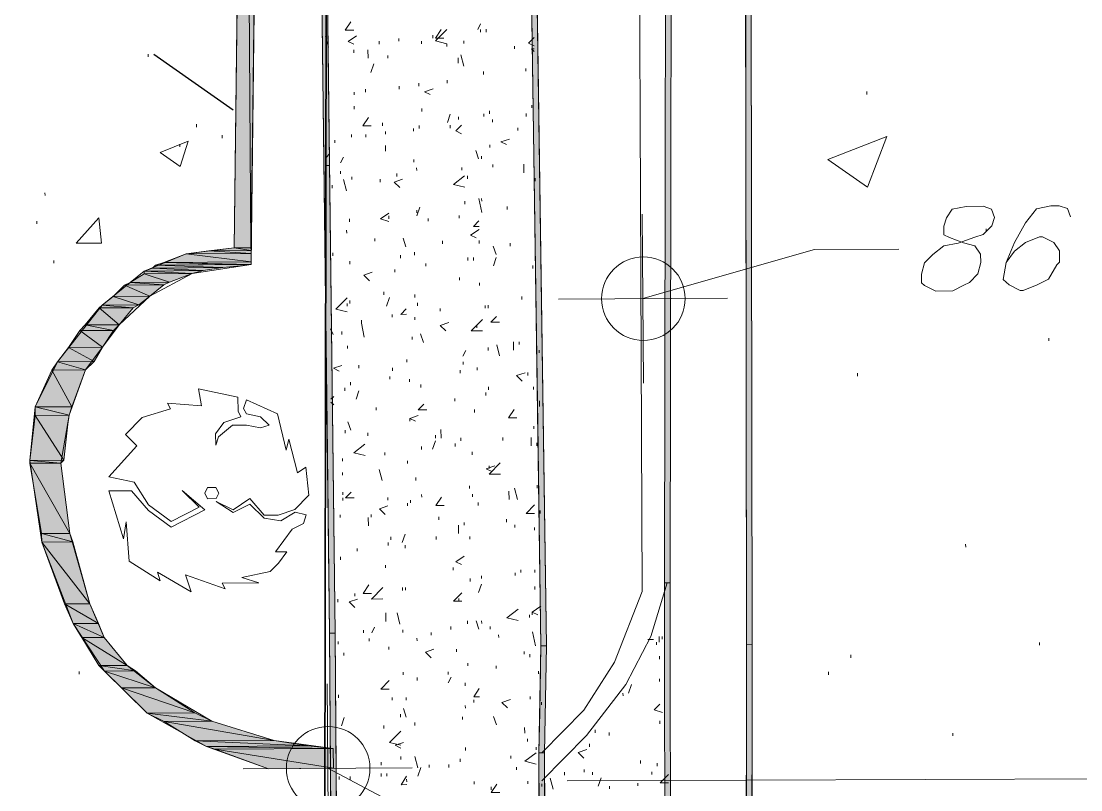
# Model space of a CAD drawing. Header units: inches. Extents: x -5728 to 15181, y 9834 to 15140.
# Drawn here: x 6576.4 to 6877.4, y 10676.4 to 10894.8 of the extents above; entities that cross this region are included whole.
import ezdxf

# ---------------------------------------------------------------- set-up
doc = ezdxf.new("R2010")
doc.units = ezdxf.units.IN
doc.header["$MEASUREMENT"] = 0
doc.linetypes.add('IMPORT-DASHEDX2 _4_', pattern=[0.1125, 0.075, -0.0375])
for name, color, linetype, lineweight in [('PDF_Geometry', 1, 'Continuous', 9), ('PDF_Solid Fills', 1, 'Continuous', 9), ('site plan converted for PDF_dwg', 1, 'Continuous', 9)]:
    doc.layers.add(name, color=color, linetype=linetype, lineweight=lineweight)

# ---------------------------------------------------------------- blocks, each defined once
blk = doc.blocks.new('site plan converted for PDF_dwg-1480341-SITE PLAN')
at = {"layer": 'PDF_Solid Fills', "lineweight": 15}
for points in [[(4499.32, 950.6), (4504.12, 950.6), (4504.12, 1201.8), (4499.93, 982.26)], [(4504.12, 950.6), (4504.12, 1201.8), (4508.92, 1201.8), (4504.72, 982.23)], [(4479.32, 946.6), (4504.12, 946.6), (4485.72, 949)], [(4485.72, 949), (4504.12, 949), (4492.12, 949.8)], [(4504.12, 946.6), (4485.72, 949), (4504.12, 949)], [(4492.12, 949.8), (4504.12, 949.8), (4499.32, 950.6)], [(4504.12, 949), (4492.12, 949.8), (4504.12, 949.8)], [(4504.12, 949.8), (4499.32, 950.6), (4504.12, 950.6)], [(4473.72, 944.2), (4490.52, 944.2), (4476.12, 945)], [(4476.12, 945), (4496.12, 945), (4476.92, 945.8)], [(4490.52, 944.2), (4476.12, 945), (4496.12, 945)], [(4476.92, 945.8), (4501.08, 945.9), (4479.32, 946.6)], [(4496.12, 945), (4476.92, 945.8), (4504.12, 945.8), (4501.07, 945.49)], [(4504.12, 945.8), (4479.32, 946.6), (4504.12, 946.6)], [(4469.72, 941), (4480.92, 941), (4473.72, 943.4)], [(4473.72, 943.4), (4487.32, 943.4), (4473.72, 944.2)], [(4487.32, 943.4), (4473.72, 944.2), (4490.52, 944.2)], [(4480.92, 941), (4473.72, 943.4), (4487.32, 943.4)], [(4464.92, 937), (4475.32, 937), (4468.12, 940.2)], [(4468.12, 940.2), (4479.32, 940.2), (4469.72, 941)], [(4475.32, 937), (4468.12, 940.2), (4479.32, 940.2)], [(4479.32, 940.2), (4469.72, 941), (4480.92, 941)], [(4461.72, 934.6), (4472.12, 934.6), (4464.92, 937)], [(4472.12, 934.6), (4464.92, 937), (4475.32, 937)], [(4456.92, 929), (4466.52, 929), (4460.92, 933.8)], [(4460.92, 933.8), (4470.52, 933.8), (4461.72, 934.6)], [(4466.52, 929), (4460.92, 933.8), (4470.52, 933.8)], [(4470.52, 933.8), (4461.72, 934.6), (4472.12, 934.6)], [(4452.12, 922.6), (4461.72, 922.6), (4455.32, 927.4)], [(4455.32, 927.4), (4464.92, 927.4), (4456.92, 929)], [(4461.72, 922.6), (4455.32, 927.4), (4464.92, 927.4)], [(4464.92, 927.4), (4456.92, 929), (4466.52, 929)], [(4448.92, 918.6), (4459.32, 918.6), (4452.12, 922.6)], [(4459.32, 918.6), (4452.12, 922.6), (4461.72, 922.6)], [(4447.32, 916.2), (4456.92, 916.2), (4448.92, 918.6)], [(4456.92, 916.2), (4448.92, 918.6), (4459.32, 918.6)], [(4442.52, 905.8), (4452.92, 905.8), (4447.32, 916.2)], [(4452.92, 905.8), (4447.32, 916.2), (4456.92, 916.2)], [(4440.92, 890.6), (4450.52, 890.6), (4442.52, 903.4), (4442.2, 900.86)], [(4442.52, 903.4), (4452.12, 903.4), (4442.52, 905.8)], [(4452.12, 903.4), (4442.52, 905.8), (4452.92, 905.8)], [(4450.52, 890.6), (4442.52, 903.4), (4452.12, 903.4), (4451.8, 900.8)], [(4440.92, 889.8), (4449.72, 889.8), (4440.92, 890.6)], [(4449.72, 889.8), (4440.92, 890.6), (4450.52, 890.6)], [(4444.12, 869.8), (4452.12, 869.8), (4440.92, 889.8)], [(4452.12, 869.8), (4440.92, 889.8), (4449.72, 889.8)], [(4444.12, 867.4), (4452.92, 867.4), (4444.12, 869.8)], [(4452.92, 867.4), (4444.12, 869.8), (4452.12, 869.8)], [(4450.52, 849.8), (4457.72, 849.8), (4444.12, 867.4)], [(4457.72, 849.8), (4444.12, 867.4), (4452.92, 867.4), (4455.09, 859.44)], [(4452.92, 844.2), (4460.12, 844.2), (4450.52, 849.8)], [(4460.12, 844.2), (4450.52, 849.8), (4457.72, 849.8)], [(4455.32, 840.2), (4461.72, 840.2), (4452.92, 844.2), (4454.97, 840.79)], [(4461.72, 840.2), (4452.92, 844.2), (4460.12, 844.2)], [(4460.12, 832.2), (4468.12, 832.2), (4455.32, 840.2)], [(4468.12, 832.2), (4455.32, 840.2), (4461.72, 840.2)], [(4461.72, 830.6), (4470.52, 830.6), (4460.12, 832.2)], [(4470.52, 830.6), (4460.12, 832.2), (4468.12, 832.2)], [(4466.52, 825.8), (4476.12, 825.8), (4461.72, 830.6)], [(4476.12, 825.8), (4461.72, 830.6), (4470.52, 830.6)], [(4473.72, 818.6), (4487.32, 818.6), (4466.52, 825.8), (4473.45, 818.87)], [(4487.32, 818.6), (4466.52, 825.8), (4476.12, 825.8), (4487.04, 818.78)], [(4478.52, 816.2), (4492.12, 816.2), (4473.72, 818.6)], [(4492.12, 816.2), (4473.72, 818.6), (4487.32, 818.6)], [(4487.32, 810.6), (4509.72, 810.6), (4478.52, 816.2)], [(4509.72, 810.6), (4478.52, 816.2), (4492.12, 816.2)], [(4490.52, 809), (4519.32, 809), (4487.32, 810.6)], [(4519.32, 809), (4487.32, 810.6), (4509.72, 810.6)], [(4492.92, 808.2), (4526.52, 808.2), (4490.52, 809)], [(4526.52, 808.2), (4490.52, 809), (4519.32, 809)], [(4508.12, 802.6), (4526.52, 802.6), (4492.92, 808.2)], [(4526.52, 802.6), (4492.92, 808.2), (4526.52, 808.2)]]:
    blk.add_hatch(color=155, dxfattribs=at).paths.add_polyline_path(points, flags=0)
at = {"layer": 'PDF_Solid Fills'}
for points in [[(4525.72, 841), (4527.32, 841), (4525.72, 1141), (4524.12, 1141), (4525.4, 900.31)], [(4585.72, 837), (4587.32, 837), (4584.92, 1141.8), (4583.32, 1141.8), (4585.22, 899.91)], [(4644.12, 837), (4645.72, 837), (4647.32, 1143.4), (4645.72, 1143.4), (4644.87, 981.29)], [(4525.72, 539.4), (4527.32, 539.4), (4527.32, 841), (4525.72, 841), (4525.72, 573.18)], [(4584.92, 806.6), (4586.52, 806.6), (4587.32, 837), (4585.72, 837), (4585.22, 818.12)], [(4641.72, 540.2), (4643.32, 540.2), (4645.72, 837), (4644.12, 837), (4642.64, 654.18)], [(4584.12, 607.4), (4585.72, 607.4), (4586.52, 806.6), (4584.92, 806.6), (4584.31, 654.57)]]:
    blk.add_hatch(color=147, dxfattribs=at).paths.add_polyline_path(points, flags=0)
at = {"layer": 'PDF_Solid Fills', "linetype": 'IMPORT-DASHEDX2 _4_'}
for points in [[(4620.92, 854.6), (4622.52, 854.6), (4624.92, 1141.8), (4623.32, 1141.8), (4620.92, 854.61)], [(4620.95, 572.48), (4622.49, 848.83), (4620.86, 843.78), (4619.38, 577.06)]]:
    blk.add_hatch(color=147, dxfattribs=at).paths.add_polyline_path(points, flags=0)
h = blk.add_hatch(color=147, dxfattribs=at)
h.paths.add_polyline_path([(4619.32, 566.6), (4620.92, 566.6), (4620.95, 572.48), (4619.38, 577.06), (4619.32, 567.12)], flags=0)
h.paths.add_polyline_path([(4620.86, 843.78), (4622.49, 848.83), (4622.52, 854.6), (4620.92, 854.6), (4620.91, 853.25)], flags=0)
at = {"layer": 'PDF_Geometry', "color": 155, "lineweight": 15}
for p, q in [((4568.92, 1012.2), (4569.72, 1013.8)), ((4569.72, 1012.2), (4569.72, 1011.4)), ((4571.32, 1012.2), (4571.32, 1011.4)), ((4526.52, 1007.4), (4525.72, 1010.6)), ((4540.92, 1009), (4540.92, 1008.2)), ((4546.52, 1009.8), (4546.52, 1009)), ((4552.92, 1009), (4552.92, 1008.2)), ((4556.12, 1010.6), (4556.12, 1009.8)), ((4564.92, 1009), (4564.92, 1008.2)), ((4475.32, 1005.8), (4475.32, 1005)), ((4533.72, 1006.6), (4533.72, 1005.8)), ((4537.72, 1004.2), (4537.72, 1006.6)), ((4579.32, 1007.4), (4579.32, 1006.6)), ((4538.52, 1000.2), (4539.32, 1002.6)), ((4543.32, 1005), (4543.32, 1004.2)), ((4563.32, 1002.6), (4563.32, 1004.2)), ((4564.92, 1001.8), (4564.12, 1005)), ((4570.52, 1000.2), (4570.52, 999.4)), ((4582.52, 1001), (4582.52, 1000.2)), ((4546.52, 996.2), (4546.52, 995.4)), ((4552.12, 997), (4552.12, 996.2)), ((4560.12, 997.8), (4560.12, 997)), ((4533.72, 994.6), (4533.72, 993.8)), ((4536.92, 995.4), (4536.92, 994.6)), ((4679.32, 993.8), (4679.32, 993)), ((4533.72, 990.6), (4533.72, 989.8)), ((4584.12, 990.6), (4584.12, 989.8)), ((4552.92, 989.8), (4552.92, 989)), ((4560.12, 985.8), (4560.92, 988.2)), ((4563.32, 987.4), (4563.32, 986.6)), ((4570.52, 988.2), (4570.52, 987.4)), ((4572.12, 989), (4572.12, 988.2)), ((4582.52, 988.2), (4582.52, 987.4)), ((4488.92, 985.8), (4488.92, 985)), ((4525.72, 984.2), (4525.72, 983.4)), ((4541.72, 985.8), (4541.72, 985)), ((4550.52, 984.2), (4550.52, 983.4)), ((4552.12, 985), (4552.12, 984.2)), ((4560.92, 985), (4560.92, 984.2)), ((4572.92, 986.6), (4572.92, 985.8)), ((4580.12, 984.2), (4580.12, 983.4)), ((4496.12, 982.6), (4496.12, 981.8)), ((4532.92, 982.6), (4532.92, 981.8)), ((4536.92, 982.6), (4536.92, 981.8)), ((4542.52, 983.4), (4542.52, 982.6)), ((4484.12, 980.2), (4484.12, 979.4)), ((4528.12, 981), (4528.12, 980.2)), ((4542.52, 977.8), (4542.52, 979.4)), ((4572.12, 979.4), (4572.12, 978.6)), ((4525.72, 976.2), (4526.52, 977)), ((4529.72, 974.6), (4530.52, 976.2)), ((4550.52, 975.4), (4550.52, 974.6)), ((4568.92, 975.4), (4568.12, 977.8)), ((4569.72, 976.2), (4569.72, 975.4)), ((4525.72, 973.8), (4526.52, 973.8)), ((4526.52, 972.2), (4526.52, 971.4)), ((4529.72, 972.2), (4529.72, 971.4)), ((4551.32, 973), (4551.32, 972.2)), ((4564.12, 973), (4564.12, 972.2)), ((4572.92, 973.8), (4572.92, 973)), ((4581.72, 971.4), (4581.72, 973.8)), ((4531.32, 966.6), (4530.52, 969.8)), ((4532.92, 970.6), (4532.92, 969.8)), ((4540.92, 969.8), (4540.92, 969)), ((4545.72, 971.4), (4545.72, 970.6)), ((4565.72, 970.6), (4565.72, 969.8)), ((4584.92, 969.8), (4584.92, 969)), ((4445.72, 966.6), (4445.72, 965.8)), ((4527.32, 968.2), (4527.32, 967.4)), ((4564.92, 963.4), (4564.92, 962.6)), ((4569.72, 960.2), (4568.92, 964.2)), ((4569.72, 964.2), (4569.72, 963.4)), ((4551.32, 959.4), (4552.12, 961.8)), ((4551.32, 961), (4551.32, 960.2)), ((4576.92, 961.8), (4576.92, 961)), ((4443.32, 958.6), (4443.32, 957.8)), ((4532.12, 958.6), (4532.12, 957.8)), ((4543.32, 959.4), (4543.32, 958.6)), ((4554.52, 958.6), (4554.52, 957.8)), ((4563.32, 959.4), (4563.32, 958.6)), ((4615.32, 911.4), (4615.32, 959.4)), ((4531.32, 955.4), (4531.32, 954.6)), ((4712.92, 954.6), (4712.92, 953.8)), ((4539.32, 953), (4539.32, 952.2)), ((4548.12, 950.6), (4547.32, 953)), ((4558.52, 952.2), (4558.52, 951.4)), ((4568.92, 952.2), (4568.92, 951.4)), ((4577.72, 951.4), (4577.72, 950.6)), ((4527.32, 949), (4527.32, 948.2)), ((4546.52, 948.2), (4546.52, 947.4)), ((4550.52, 949), (4550.52, 948.2)), ((4573.72, 948.2), (4572.92, 950.6)), ((4448.12, 947.4), (4448.12, 946.6)), ((4532.12, 946.6), (4532.12, 945.8)), ((4553.72, 945.8), (4553.72, 945)), ((4565.72, 947.4), (4565.72, 946.6)), ((4567.32, 947.4), (4567.32, 946.6)), ((4572.92, 945), (4573.72, 947.4)), ((4584.12, 945), (4584.12, 944.2)), ((4584.92, 946.6), (4584.92, 945.8)), ((4544.92, 944.2), (4544.92, 943.4)), ((4563.32, 941.8), (4563.32, 941)), ((4568.92, 940.2), (4568.92, 939.4)), ((4541.72, 937.8), (4541.72, 937)), ((4542.52, 933.8), (4543.32, 936.2)), ((4550.52, 937), (4550.52, 936.2)), ((4580.92, 936.2), (4580.92, 935.4)), ((4531.32, 934.6), (4531.32, 933.8)), ((4532.12, 935.4), (4532.12, 934.6)), ((4551.32, 934.6), (4551.32, 933.8)), ((4557.72, 933), (4557.72, 932.2)), ((4570.52, 933.8), (4570.52, 933)), ((4571.32, 933.8), (4571.32, 933)), ((4591.32, 935.4), (4639.32, 935.4)), ((4544.12, 931.4), (4544.12, 930.6)), ((4550.52, 930.6), (4550.52, 929.8)), ((4527.32, 925.8), (4526.52, 927.4)), ((4568.12, 928.2), (4568.12, 927.4)), ((4529.72, 926.6), (4529.72, 925.8)), ((4549.72, 925), (4549.72, 924.2)), ((4552.92, 923.4), (4552.12, 925.8)), ((4531.32, 922.6), (4531.32, 921.8)), ((4564.12, 919.4), (4564.92, 921)), ((4571.32, 921.8), (4571.32, 921)), ((4574.52, 919.4), (4573.72, 922.6)), ((4578.52, 921), (4578.52, 923.4)), ((4580.12, 923.4), (4580.12, 922.6)), ((4585.72, 921), (4585.72, 920.2)), ((4730.52, 923.4), (4730.52, 922.6)), ((4548.12, 918.6), (4548.12, 917.8)), ((4534.52, 917), (4534.52, 916.2)), ((4544.12, 916.2), (4544.12, 915.4)), ((4563.32, 915.4), (4563.32, 914.6)), ((4564.12, 917.8), (4564.12, 917)), ((4568.12, 916.2), (4568.12, 915.4)), ((4532.12, 912.2), (4532.12, 911.4)), ((4543.32, 913.8), (4543.32, 913)), ((4548.92, 913), (4548.92, 912.2)), ((4582.52, 914.6), (4582.52, 913.8)), ((4676.12, 913.8), (4676.12, 913)), ((4530.52, 910.6), (4530.52, 909.8)), ((4533.72, 907.4), (4534.52, 909.8)), ((4552.12, 911.4), (4552.12, 910.6)), ((4570.52, 909), (4570.52, 908.2)), ((4571.32, 910.6), (4571.32, 909.8)), ((4584.12, 910.6), (4584.12, 909.8)), ((4526.52, 907.4), (4527.32, 908.2)), ((4526.52, 906.6), (4527.32, 905.8)), ((4561.72, 907.4), (4561.72, 906.6)), ((4539.32, 905), (4539.32, 904.2)), ((4567.32, 904.2), (4567.32, 903.4)), ((4532.12, 898.6), (4531.32, 901)), ((4548.92, 901.8), (4548.92, 901)), ((4530.52, 898.6), (4530.52, 897.8)), ((4536.92, 897.8), (4536.92, 897)), ((4556.12, 897), (4556.12, 896.2)), ((4557.72, 896.2), (4557.72, 898.6)), ((4584.12, 899.4), (4584.12, 898.6)), ((4552.12, 893.8), (4552.12, 893)), ((4555.32, 893), (4556.12, 895.4)), ((4561.72, 894.6), (4561.72, 893.8)), ((4563.32, 896.2), (4563.32, 895.4)), ((4583.32, 893.8), (4583.32, 896.2)), ((4584.92, 894.6), (4584.92, 893.8)), ((4541.72, 892.2), (4541.72, 891.4)), ((4566.52, 892.2), (4566.52, 891.4)), ((4529.72, 890.6), (4529.72, 889.8)), ((4548.12, 889.8), (4548.12, 889)), ((4571.32, 888.2), (4571.32, 887.4)), ((4529.72, 886.6), (4529.72, 885.8)), ((4540.92, 884.2), (4540.12, 887.4)), ((4550.52, 885), (4550.52, 884.2)), ((4565.72, 882.6), (4565.72, 881.8)), ((4579.32, 878.6), (4578.52, 881.8)), ((4584.92, 882.6), (4584.92, 881.8)), ((4529.72, 881), (4529.72, 880.2)), ((4529.72, 879.4), (4529.72, 878.6)), ((4542.52, 879.4), (4542.52, 878.6)), ((4552.12, 880.2), (4552.12, 879.4)), ((4566.52, 880.2), (4566.52, 879.4)), ((4576.92, 878.6), (4576.92, 881)), ((4548.12, 877.8), (4548.12, 877)), ((4548.92, 878.6), (4548.92, 877.8)), ((4568.12, 877.8), (4568.12, 877)), ((4528.92, 874.6), (4528.92, 873.8)), ((4536.92, 871.4), (4536.92, 873.8)), ((4537.72, 874.6), (4537.72, 873.8)), ((4556.92, 873.8), (4556.92, 873)), ((4576.12, 873), (4576.12, 872.2)), ((4585.72, 875.4), (4585.72, 874.6)), ((4562.52, 869), (4562.52, 871.4)), ((4564.12, 872.2), (4564.12, 871.4)), ((4578.52, 871.4), (4578.52, 870.6)), ((4584.12, 870.6), (4584.12, 869.8)), ((4543.32, 868.2), (4543.32, 867.4)), ((4546.52, 866.6), (4547.32, 869)), ((4556.12, 868.2), (4556.12, 867.4)), ((4565.72, 868.2), (4565.72, 867.4)), ((4533.72, 865), (4533.72, 864.2)), ((4542.52, 866.6), (4542.52, 865.8)), ((4547.32, 865.8), (4547.32, 865)), ((4706.52, 865), (4706.52, 864.2)), ((4528.92, 862.6), (4528.92, 861.8)), ((4541.72, 860.2), (4541.72, 859.4)), ((4560.92, 859.4), (4560.92, 858.6)), ((4578.52, 857.8), (4578.52, 857)), ((4580.12, 858.6), (4580.12, 857.8)), ((4584.12, 858.6), (4584.12, 857.8)), ((4565.72, 856.2), (4565.72, 855.4)), ((4568.92, 857), (4568.92, 856.2)), ((4532.92, 852.2), (4532.92, 851.4)), ((4546.52, 853.8), (4546.52, 853)), ((4547.32, 853.8), (4547.32, 853)), ((4568.12, 852.2), (4568.92, 854.6)), ((4584.12, 853.8), (4584.12, 853)), ((4528.12, 850.6), (4528.12, 849.8)), ((4562.52, 850.6), (4562.52, 849.8)), ((4545.72, 843.4), (4544.92, 846.6)), ((4582.52, 845.8), (4582.52, 845)), ((4583.32, 846.6), (4583.32, 845.8)), ((4564.92, 844.2), (4564.92, 843.4)), ((4568.12, 841.8), (4567.32, 844.2)), ((4568.92, 844.2), (4568.92, 843.4)), ((4535.32, 841.8), (4535.32, 841)), ((4537.72, 841), (4538.52, 842.6)), ((4546.52, 841.8), (4546.52, 841)), ((4554.52, 841), (4554.52, 840.2)), ((4560.12, 842.6), (4560.12, 841.8)), ((4571.32, 842.6), (4571.32, 841.8)), ((4573.72, 840.2), (4573.72, 839.4)), ((4584.12, 837), (4583.32, 841)), ((4528.12, 838.6), (4528.12, 837.8)), ((4536.92, 839.4), (4536.92, 838.6)), ((4542.52, 837), (4542.52, 836.2)), ((4550.52, 839.4), (4550.52, 838.6)), ((4616.12, 838.6), (4617.72, 838.6)), ((4618.52, 837.8), (4618.52, 837)), ((4619.32, 837.8), (4619.32, 839.4)), ((4620.12, 839.4), (4620.12, 838.6)), ((4727.32, 837), (4727.32, 836.2)), ((4529.72, 835.4), (4529.72, 834.6)), ((4561.72, 836.2), (4561.72, 835.4)), ((4580.92, 835.4), (4580.92, 834.6)), ((4582.52, 834.6), (4582.52, 833.8)), ((4619.32, 833.8), (4619.32, 833)), ((4673.72, 833.8), (4673.72, 833)), ((4454.52, 830.6), (4454.52, 829.8)), ((4564.92, 832.2), (4564.92, 831.4)), ((4572.92, 831.4), (4572.92, 830.6)), ((4546.52, 829.8), (4546.52, 829)), ((4550.52, 828.2), (4550.52, 827.4)), ((4559.32, 829.8), (4559.32, 829)), ((4559.32, 826.6), (4560.12, 828.2)), ((4584.92, 829.8), (4584.92, 829)), ((4667.32, 829), (4667.32, 828.2)), ((4524.92, 778.6), (4524.92, 826.6)), ((4564.12, 826.6), (4564.12, 825.8)), ((4610.52, 823.4), (4611.32, 825.8)), ((4619.32, 827.4), (4619.32, 826.6)), ((4528.12, 823.4), (4528.12, 822.6)), ((4543.32, 822.6), (4543.32, 821.8)), ((4547.32, 822.6), (4547.32, 821.8)), ((4566.52, 821.8), (4566.52, 821)), ((4582.52, 822.6), (4582.52, 821.8)), ((4608.92, 823.4), (4608.92, 822.6)), ((4547.32, 817), (4546.52, 819.4)), ((4564.12, 820.2), (4564.12, 819.4)), ((4585.72, 821), (4585.72, 820.2)), ((4528.92, 814.6), (4529.72, 817)), ((4545.72, 817.8), (4545.72, 817)), ((4563.32, 817), (4563.32, 816.2)), ((4572.92, 814.6), (4572.12, 817)), ((4527.32, 814.6), (4527.32, 813.8)), ((4540.92, 814.6), (4540.92, 813.8)), ((4549.72, 815.4), (4549.72, 814.6)), ((4580.92, 812.2), (4580.92, 813.8)), ((4600.92, 813), (4600.92, 812.2)), ((4619.32, 815.4), (4619.32, 814.6)), ((4581.72, 810.6), (4581.72, 809.8)), ((4604.92, 812.2), (4604.92, 811.4)), ((4702.52, 811.4), (4702.52, 810.6)), ((4564.12, 808.2), (4564.12, 807.4)), ((4584.12, 808.2), (4584.12, 807.4)), ((4599.32, 809), (4599.32, 808.2)), ((4540.12, 804.2), (4540.12, 803.4)), ((4545.72, 805.8), (4545.72, 805)), ((4550.52, 802.6), (4549.72, 805.8)), ((4562.52, 805), (4562.52, 804.2)), ((4576.92, 805.8), (4576.92, 805)), ((4613.72, 804.2), (4613.72, 803.4)), ((4500.92, 802.6), (4548.92, 802.6)), ((4540.12, 801), (4540.12, 800.2)), ((4541.72, 801), (4541.72, 800.2)), ((4550.52, 800.2), (4551.32, 802.6)), ((4553.72, 803.4), (4553.72, 802.6)), ((4559.32, 803.4), (4559.32, 802.6)), ((4578.52, 802.6), (4578.52, 801.8)), ((4592.12, 801), (4592.12, 800.2)), ((4597.72, 801.8), (4597.72, 801)), ((4600.12, 801), (4600.12, 800.2)), ((4616.92, 801), (4616.92, 800.2)), ((4618.52, 803.4), (4618.52, 802.6)), ((4528.12, 800.2), (4528.12, 799.4)), ((4531.32, 800.2), (4531.32, 799.4)), ((4547.32, 799.4), (4547.32, 798.6)), ((4566.52, 798.6), (4566.52, 797.8)), ((4581.72, 798.6), (4581.72, 797.8)), ((4585.72, 797.8), (4585.72, 797)), ((4588.92, 796.2), (4588.12, 799.4)), ((4592.92, 798.6), (4828.92, 797.8)), ((4601.72, 797), (4602.52, 799.4)), ((4612.92, 797.8), (4612.92, 797)), ((4571.32, 797), (4571.32, 796.2)), ((4604.92, 797), (4604.92, 796.2))]:
    blk.add_line(p, q, dxfattribs=at)
at = {"layer": 'PDF_Geometry', "color": 165, "lineweight": 25}
blk.add_line((4476.92, 1005.8), (4499.32, 989.8), dxfattribs=at)
at = {"layer": 'PDF_Geometry', "color": 157, "lineweight": 35, "flags": 128}
blk.add_lwpolyline([(1834.52, 362.6), (4520.12, 325), (4553.72, 4365.8), (4155.32, 4561), (679.32, 1833.8)], close=True, dxfattribs=at)
at = {"layer": 'PDF_Geometry', "color": 155, "lineweight": 15, "flags": 128}
for points in [[(4585.72, 806.6), (4597.72, 818.6), (4606.52, 832.2), (4614.52, 852.2), (4615.32, 1143.4), (4619.32, 1439.4), (4623.32, 1734.6), (4624.12, 2041), (4624.92, 2084.2), (4624.12, 2094.6), (4620.92, 2105), (4616.12, 2113.8), (4608.92, 2121.8), (4600.92, 2128.2), (4591.32, 2133)], [(4508.92, 1201.8), (4504.12, 945.8), (4487.32, 943.4), (4475.32, 937), (4466.52, 929), (4456.92, 916.2), (4452.12, 903.4), (4449.72, 889.8), (4452.12, 869.8), (4457.72, 849.8), (4461.72, 840.2), (4468.12, 832.2), (4476.12, 825.8), (4492.12, 816.2), (4509.72, 810.6), (4526.52, 808.2), (4526.52, 802.6), (4508.12, 802.6), (4490.52, 809), (4473.72, 818.6), (4461.72, 830.6), (4452.92, 844.2), (4444.12, 867.4), (4440.92, 890.6), (4442.52, 905.8), (4448.92, 918.6), (4461.72, 934.6), (4473.72, 944.2), (4485.72, 949), (4499.32, 950.6), (4504.12, 1203.4)], [(4533.72, 1012.2), (4531.32, 1012.2), (4532.92, 1014.6)], [(4559.32, 1009.8), (4556.92, 1009.8), (4558.52, 1012.2)], [(4560.12, 1007.4), (4560.12, 1008.2), (4556.92, 1009), (4560.12, 1012.2)], [(4533.72, 1008.2), (4532.12, 1009), (4534.52, 1010.6)], [(4584.92, 1007.4), (4583.32, 1008.2), (4584.92, 1009.8)], [(4584.92, 1005.8), (4584.12, 1006.6), (4584.92, 1006.6)], [(4555.32, 993.8), (4553.72, 994.6), (4556.12, 995.4)], [(4538.52, 985), (4536.12, 985), (4537.72, 987.4)], [(4564.12, 982.6), (4562.52, 983.4), (4564.12, 985)], [(4576.92, 979.4), (4575.32, 980.2), (4577.72, 981)], [(4546.52, 967.4), (4544.92, 969), (4547.32, 969.8)], [(4564.92, 967.4), (4561.72, 968.2), (4564.92, 970.6)], [(4543.32, 957.8), (4540.92, 958.6), (4543.32, 960.2)], [(4736.92, 957.8), (4736.12, 960.2), (4733.72, 961), (4731.32, 961), (4727.32, 960.2), (4724.12, 956.2), (4720.92, 950.6), (4718.52, 945), (4717.72, 940.2), (4719.32, 938.6), (4722.52, 937), (4723.32, 937), (4727.32, 938.6), (4730.52, 940.2), (4732.92, 944.2), (4733.72, 945), (4733.72, 948.2), (4732.12, 950.6), (4728.92, 952.2), (4728.12, 952.2), (4724.12, 950.6), (4720.92, 948.2), (4718.52, 945)], [(4568.92, 956.2), (4567.32, 956.2), (4568.92, 957.8)], [(4568.12, 953), (4566.52, 953.8), (4568.92, 955.4)], [(4615.32, 935.4), (4664.12, 949), (4688.12, 949)], [(4537.72, 941), (4536.12, 942.6), (4538.52, 943.4)], [(4531.32, 932.2), (4528.12, 933), (4531.32, 936.2)], [(4548.12, 931.4), (4546.52, 931.4), (4548.12, 933)], [(4574.52, 929), (4572.12, 929), (4573.72, 930.6)], [(4536.12, 925), (4535.32, 929), (4535.32, 929.8)], [(4559.32, 926.6), (4557.72, 928.2), (4560.12, 929)], [(4569.72, 926.6), (4566.52, 926.6), (4569.72, 929.8)], [(4528.92, 915.4), (4527.32, 916.2), (4529.72, 917)], [(4580.92, 912.2), (4579.32, 913.8), (4581.72, 914.6)], [(4585.72, 905), (4585.72, 905.8), (4585.72, 906.6)], [(4553.72, 904.2), (4551.32, 904.2), (4552.92, 905.8)], [(4579.32, 901.8), (4576.92, 901.8), (4578.52, 904.2)], [(4550.52, 901), (4548.92, 901.8), (4551.32, 902.6)], [(4536.12, 891.4), (4532.92, 892.2), (4536.12, 894.6)], [(4572.12, 886.6), (4570.52, 887.4), (4572.92, 888.2)], [(4574.52, 885.8), (4571.32, 885.8), (4574.52, 889)], [(4532.92, 879.4), (4530.52, 879.4), (4532.12, 881)], [(4558.52, 877), (4556.12, 877), (4557.72, 879.4)], [(4541.72, 874.6), (4540.12, 876.2), (4542.52, 877)], [(4584.12, 874.6), (4581.72, 874.6), (4584.12, 877)], [(4563.32, 860.2), (4561.72, 861), (4564.12, 862.6)], [(4537.72, 852.2), (4535.32, 852.2), (4536.92, 854.6)], [(4540.92, 850.6), (4537.72, 850.6), (4540.92, 853.8)], [(4563.32, 849.8), (4560.92, 849.8), (4563.32, 852.2)], [(4585.72, 798.6), (4598.52, 811.4), (4609.72, 825.8), (4616.92, 839.4), (4621.72, 854.6)], [(4532.92, 848.2), (4531.32, 849.8), (4533.72, 850.6)], [(4541.72, 844.2), (4541.72, 846.6), (4541.72, 845.8)], [(4579.32, 844.2), (4576.12, 845), (4579.32, 847.4)], [(4584.92, 845.8), (4583.32, 846.6), (4585.72, 848.2)], [(4554.52, 833.8), (4552.92, 835.4), (4555.32, 836.2)], [(4527.32, 826.6), (4527.32, 825.8), (4527.32, 825)], [(4542.52, 825), (4540.12, 825), (4542.52, 827.4)], [(4568.12, 822.6), (4566.52, 822.6), (4568.12, 825)], [(4576.12, 819.4), (4574.52, 821), (4576.92, 821.8)], [(4620.12, 817.8), (4617.72, 818.6), (4619.32, 820.2)], [(4545.72, 809), (4542.52, 809.8), (4545.72, 813)], [(4545.72, 808.2), (4544.12, 809), (4546.52, 809.8)], [(4584.12, 803.4), (4580.92, 804.2), (4584.12, 806.6)], [(4597.72, 805), (4596.12, 806.6), (4598.52, 807.4)], [(4524.92, 802.6), (4627.32, 747.4), (4651.32, 747.4)], [(4547.32, 797.8), (4545.72, 797.8), (4547.32, 800.2)], [(4573.72, 795.4), (4571.32, 795.4), (4572.92, 797.8)], [(4621.72, 797.8), (4619.32, 797.8), (4621.72, 800.2)]]:
    blk.add_lwpolyline(points, dxfattribs=at)
at = {"layer": 'PDF_Geometry', "color": 147, "flags": 128}
for points in [[(4525.72, 841), (4527.32, 841), (4525.72, 1141), (4524.12, 1141)], [(4585.72, 837), (4587.32, 837), (4584.92, 1141.8), (4583.32, 1141.8)], [(4621.72, 854.6), (4622.52, 854.6), (4624.92, 1141.8), (4623.32, 1141.8), (4620.92, 854.6)], [(4644.12, 837), (4645.72, 837), (4647.32, 1143.4), (4645.72, 1143.4)], [(4620.12, 566.6), (4620.92, 566.6), (4622.52, 854.6), (4620.92, 854.6), (4619.32, 566.6)], [(4525.72, 539.4), (4527.32, 539.4), (4527.32, 841), (4525.72, 841)], [(4584.92, 806.6), (4586.52, 806.6), (4587.32, 837), (4585.72, 837)], [(4641.72, 540.2), (4643.32, 540.2), (4645.72, 837), (4644.12, 837)], [(4584.12, 607.4), (4585.72, 607.4), (4586.52, 806.6), (4584.92, 806.6)]]:
    blk.add_lwpolyline(points, close=True, dxfattribs=at)
at = {"layer": 'PDF_Geometry', "color": 155, "lineweight": 15, "flags": 128}
for points in [[(4486.52, 981), (4484.12, 973.8), (4478.52, 977.8)], [(4684.92, 981), (4679.32, 966.6), (4668.12, 974.6)], [(4707.32, 961), (4703.32, 960.2), (4701.72, 957.8), (4700.92, 955.4), (4700.92, 953), (4702.52, 952.2), (4706.52, 950.6), (4709.72, 949.8), (4711.32, 947.4), (4711.32, 945), (4710.52, 941.8), (4708.12, 939.4), (4706.52, 938.6), (4703.32, 937), (4698.52, 937), (4695.32, 938.6), (4694.52, 939.4), (4694.52, 941.8), (4695.32, 945), (4697.72, 947.4), (4700.92, 949.8), (4704.92, 950.6), (4709.72, 952.2), (4712.12, 953), (4714.52, 955.4), (4715.32, 957.8), (4714.52, 960.2), (4712.12, 961)], [(4460.92, 959.4), (4461.72, 952.2), (4454.52, 952.2)], [(4505.72, 855.4), (4500.92, 857), (4508.92, 858.6), (4511.32, 861), (4513.72, 864.2), (4510.52, 864.2), (4515.32, 870.6), (4518.52, 872.2), (4519.32, 874.6), (4516.12, 875.4), (4512.12, 873), (4507.32, 873.8), (4503.32, 877.8), (4498.52, 875.4), (4493.72, 878.6), (4498.52, 876.2), (4503.32, 879.4), (4507.32, 874.6), (4511.32, 874.6), (4516.12, 876.2), (4520.12, 880.2), (4519.32, 888.2), (4516.92, 886.6), (4514.52, 896.2), (4513.72, 893), (4511.32, 903.4), (4502.52, 907.4), (4501.72, 905), (4502.52, 903.4), (4506.52, 902.6), (4508.92, 900.2), (4506.52, 899.4), (4502.52, 900.2), (4498.52, 900.2), (4494.52, 897), (4493.72, 894.6), (4493.72, 897.8), (4496.12, 901), (4500.92, 902.6), (4500.12, 904.2), (4500.12, 908.2), (4488.92, 910.6), (4489.72, 905.8), (4480.12, 906.6), (4480.92, 905), (4472.92, 902.6), (4468.12, 897.8), (4471.32, 894.6), (4463.32, 885.8), (4470.52, 884.2), (4474.52, 877.8), (4480.92, 873), (4488.92, 877), (4484.12, 881.8), (4490.52, 876.2), (4480.92, 871.4), (4474.52, 876.2), (4469.72, 881.8), (4463.32, 881.8), (4467.32, 868.2), (4468.12, 873), (4468.92, 861.8), (4477.72, 856.2), (4476.92, 858.6), (4486.52, 853), (4484.92, 857.8), (4496.12, 853.8), (4495.32, 855.4)], [(4575.32, 895.4), (4575.32, 896.2)], [(4494.52, 881), (4493.72, 882.6), (4491.32, 882.6), (4490.52, 881), (4491.32, 879.4), (4493.72, 879.4)]]:
    blk.add_lwpolyline(points, close=True, dxfattribs=at)
at = {"layer": 'PDF_Geometry', "color": 155, "lineweight": 15}
for centre in [(4615.45, 935.4), (4525.05, 802.6)]:
    blk.add_circle(centre, 11.87, dxfattribs=at)
at = {"layer": 'PDF_Solid Fills', "color": 155, "lineweight": 15}
for p, q in [((4504.12, 1201.8), (4499.93, 982.26)), ((4504.12, 950.6), (4504.12, 1201.8)), ((4504.12, 950.6), (4504.12, 1201.8)), ((4508.92, 1201.8), (4504.72, 982.23)), ((4499.93, 982.26), (4499.32, 950.6)), ((4504.72, 982.23), (4504.12, 950.6)), ((4485.72, 949), (4479.32, 946.6)), ((4492.12, 949.8), (4485.72, 949)), ((4485.72, 949), (4504.12, 949)), ((4504.12, 946.6), (4485.72, 949)), ((4504.12, 946.6), (4485.72, 949)), ((4485.72, 949), (4504.12, 949)), ((4499.32, 950.6), (4492.12, 949.8)), ((4492.12, 949.8), (4504.12, 949.8)), ((4504.12, 949), (4492.12, 949.8)), ((4504.12, 949), (4492.12, 949.8)), ((4492.12, 949.8), (4504.12, 949.8)), ((4499.32, 950.6), (4504.12, 950.6)), ((4504.12, 949.8), (4499.32, 950.6)), ((4504.12, 949.8), (4499.32, 950.6)), ((4499.32, 950.6), (4504.12, 950.6)), ((4504.12, 950.6), (4504.12, 949.8)), ((4504.12, 949.8), (4504.12, 949)), ((4504.12, 949), (4504.12, 946.6)), ((4476.12, 945), (4473.72, 944.2)), ((4476.92, 945.8), (4476.12, 945)), ((4476.12, 945), (4496.12, 945)), ((4490.52, 944.2), (4476.12, 945)), ((4490.52, 944.2), (4476.12, 945)), ((4476.12, 945), (4496.12, 945)), ((4479.32, 946.6), (4476.92, 945.8)), ((4476.92, 945.8), (4501.08, 945.9)), ((4496.12, 945), (4476.92, 945.8)), ((4496.12, 945), (4476.92, 945.8)), ((4476.92, 945.8), (4504.12, 945.8)), ((4479.32, 946.6), (4504.12, 946.6)), ((4501.08, 945.9), (4479.32, 946.6)), ((4504.12, 945.8), (4479.32, 946.6)), ((4479.32, 946.6), (4504.12, 946.6)), ((4496.12, 945), (4490.52, 944.2)), ((4501.07, 945.49), (4496.12, 945)), ((4504.12, 945.8), (4501.07, 945.49)), ((4504.12, 946.6), (4504.12, 945.8)), ((4473.72, 943.4), (4469.72, 941)), ((4473.72, 944.2), (4490.52, 944.2)), ((4487.32, 943.4), (4473.72, 944.2)), ((4473.72, 944.2), (4473.72, 943.4)), ((4487.32, 943.4), (4473.72, 944.2)), ((4473.72, 944.2), (4490.52, 944.2)), ((4473.72, 943.4), (4487.32, 943.4)), ((4480.92, 941), (4473.72, 943.4)), ((4480.92, 941), (4473.72, 943.4)), ((4473.72, 943.4), (4487.32, 943.4)), ((4487.32, 943.4), (4480.92, 941)), ((4490.52, 944.2), (4487.32, 943.4)), ((4468.12, 940.2), (4464.92, 937)), ((4469.72, 941), (4468.12, 940.2)), ((4468.12, 940.2), (4479.32, 940.2)), ((4475.32, 937), (4468.12, 940.2)), ((4475.32, 937), (4468.12, 940.2)), ((4468.12, 940.2), (4479.32, 940.2)), ((4469.72, 941), (4480.92, 941)), ((4479.32, 940.2), (4469.72, 941)), ((4479.32, 940.2), (4469.72, 941)), ((4469.72, 941), (4480.92, 941)), ((4479.32, 940.2), (4475.32, 937)), ((4480.92, 941), (4479.32, 940.2)), ((4464.92, 937), (4461.72, 934.6)), ((4464.92, 937), (4475.32, 937)), ((4472.12, 934.6), (4464.92, 937)), ((4472.12, 934.6), (4464.92, 937)), ((4464.92, 937), (4475.32, 937)), ((4475.32, 937), (4472.12, 934.6)), ((4460.92, 933.8), (4456.92, 929)), ((4461.72, 934.6), (4460.92, 933.8)), ((4460.92, 933.8), (4470.52, 933.8)), ((4466.52, 929), (4460.92, 933.8)), ((4466.52, 929), (4460.92, 933.8)), ((4460.92, 933.8), (4470.52, 933.8)), ((4461.72, 934.6), (4472.12, 934.6)), ((4470.52, 933.8), (4461.72, 934.6)), ((4470.52, 933.8), (4461.72, 934.6)), ((4461.72, 934.6), (4472.12, 934.6)), ((4470.52, 933.8), (4466.52, 929)), ((4472.12, 934.6), (4470.52, 933.8)), ((4455.32, 927.4), (4452.12, 922.6)), ((4456.92, 929), (4455.32, 927.4)), ((4455.32, 927.4), (4464.92, 927.4)), ((4461.72, 922.6), (4455.32, 927.4)), ((4461.72, 922.6), (4455.32, 927.4)), ((4455.32, 927.4), (4464.92, 927.4)), ((4456.92, 929), (4466.52, 929)), ((4464.92, 927.4), (4456.92, 929)), ((4464.92, 927.4), (4456.92, 929)), ((4456.92, 929), (4466.52, 929)), ((4464.92, 927.4), (4461.72, 922.6)), ((4466.52, 929), (4464.92, 927.4)), ((4452.12, 922.6), (4448.92, 918.6)), ((4452.12, 922.6), (4461.72, 922.6)), ((4459.32, 918.6), (4452.12, 922.6)), ((4459.32, 918.6), (4452.12, 922.6)), ((4452.12, 922.6), (4461.72, 922.6)), ((4461.72, 922.6), (4459.32, 918.6)), ((4448.92, 918.6), (4447.32, 916.2)), ((4448.92, 918.6), (4459.32, 918.6)), ((4456.92, 916.2), (4448.92, 918.6)), ((4456.92, 916.2), (4448.92, 918.6)), ((4448.92, 918.6), (4459.32, 918.6)), ((4459.32, 918.6), (4456.92, 916.2)), ((4447.32, 916.2), (4442.52, 905.8)), ((4447.32, 916.2), (4456.92, 916.2)), ((4452.92, 905.8), (4447.32, 916.2)), ((4452.92, 905.8), (4447.32, 916.2)), ((4447.32, 916.2), (4456.92, 916.2)), ((4456.92, 916.2), (4452.92, 905.8)), ((4442.52, 903.4), (4442.2, 900.86)), ((4442.52, 905.8), (4452.92, 905.8)), ((4452.12, 903.4), (4442.52, 905.8)), ((4442.52, 905.8), (4442.52, 903.4)), ((4452.12, 903.4), (4442.52, 905.8)), ((4442.52, 905.8), (4452.92, 905.8)), ((4442.52, 903.4), (4452.12, 903.4)), ((4450.52, 890.6), (4442.52, 903.4)), ((4450.52, 890.6), (4442.52, 903.4)), ((4442.52, 903.4), (4452.12, 903.4)), ((4452.12, 903.4), (4451.8, 900.8)), ((4452.92, 905.8), (4452.12, 903.4)), ((4442.2, 900.86), (4440.92, 890.6)), ((4451.8, 900.8), (4450.52, 890.6)), ((4440.92, 890.6), (4450.52, 890.6)), ((4449.72, 889.8), (4440.92, 890.6)), ((4440.92, 890.6), (4440.92, 889.8)), ((4449.72, 889.8), (4440.92, 890.6)), ((4440.92, 890.6), (4450.52, 890.6)), ((4440.92, 889.8), (4449.72, 889.8)), ((4452.12, 869.8), (4440.92, 889.8)), ((4440.92, 889.8), (4444.12, 869.8)), ((4452.12, 869.8), (4440.92, 889.8)), ((4440.92, 889.8), (4449.72, 889.8)), ((4450.52, 890.6), (4449.72, 889.8)), ((4449.72, 889.8), (4452.12, 869.8)), ((4444.12, 869.8), (4452.12, 869.8)), ((4452.92, 867.4), (4444.12, 869.8)), ((4444.12, 869.8), (4444.12, 867.4)), ((4452.92, 867.4), (4444.12, 869.8)), ((4444.12, 869.8), (4452.12, 869.8)), ((4452.12, 869.8), (4452.92, 867.4)), ((4444.12, 867.4), (4452.92, 867.4)), ((4457.72, 849.8), (4444.12, 867.4)), ((4444.12, 867.4), (4450.52, 849.8)), ((4457.72, 849.8), (4444.12, 867.4)), ((4444.12, 867.4), (4452.92, 867.4)), ((4452.92, 867.4), (4455.09, 859.44)), ((4455.09, 859.44), (4457.72, 849.8)), ((4450.52, 849.8), (4457.72, 849.8)), ((4460.12, 844.2), (4450.52, 849.8)), ((4450.52, 849.8), (4452.92, 844.2)), ((4460.12, 844.2), (4450.52, 849.8)), ((4450.52, 849.8), (4457.72, 849.8)), ((4457.72, 849.8), (4460.12, 844.2)), ((4452.92, 844.2), (4460.12, 844.2)), ((4461.72, 840.2), (4452.92, 844.2)), ((4452.92, 844.2), (4454.97, 840.79)), ((4461.72, 840.2), (4452.92, 844.2)), ((4452.92, 844.2), (4460.12, 844.2)), ((4460.12, 844.2), (4461.72, 840.2)), ((4454.97, 840.79), (4455.32, 840.2)), ((4455.32, 840.2), (4461.72, 840.2)), ((4468.12, 832.2), (4455.32, 840.2)), ((4455.32, 840.2), (4460.12, 832.2)), ((4468.12, 832.2), (4455.32, 840.2)), ((4455.32, 840.2), (4461.72, 840.2)), ((4461.72, 840.2), (4468.12, 832.2)), ((4460.12, 832.2), (4468.12, 832.2)), ((4470.52, 830.6), (4460.12, 832.2)), ((4460.12, 832.2), (4461.72, 830.6)), ((4470.52, 830.6), (4460.12, 832.2)), ((4460.12, 832.2), (4468.12, 832.2)), ((4461.72, 830.6), (4470.52, 830.6)), ((4476.12, 825.8), (4461.72, 830.6)), ((4461.72, 830.6), (4466.52, 825.8)), ((4476.12, 825.8), (4461.72, 830.6)), ((4461.72, 830.6), (4470.52, 830.6)), ((4468.12, 832.2), (4470.52, 830.6)), ((4470.52, 830.6), (4476.12, 825.8)), ((4466.52, 825.8), (4476.12, 825.8)), ((4487.32, 818.6), (4466.52, 825.8)), ((4466.52, 825.8), (4473.45, 818.87)), ((4487.32, 818.6), (4466.52, 825.8)), ((4466.52, 825.8), (4476.12, 825.8)), ((4476.12, 825.8), (4487.04, 818.78)), ((4473.45, 818.87), (4473.72, 818.6)), ((4473.72, 818.6), (4487.32, 818.6)), ((4492.12, 816.2), (4473.72, 818.6)), ((4473.72, 818.6), (4478.52, 816.2)), ((4492.12, 816.2), (4473.72, 818.6)), ((4473.72, 818.6), (4487.32, 818.6)), ((4487.04, 818.78), (4487.32, 818.6)), ((4487.32, 818.6), (4492.12, 816.2)), ((4478.52, 816.2), (4492.12, 816.2)), ((4509.72, 810.6), (4478.52, 816.2)), ((4478.52, 816.2), (4487.32, 810.6)), ((4509.72, 810.6), (4478.52, 816.2)), ((4478.52, 816.2), (4492.12, 816.2)), ((4492.12, 816.2), (4509.72, 810.6)), ((4487.32, 810.6), (4509.72, 810.6)), ((4519.32, 809), (4487.32, 810.6)), ((4487.32, 810.6), (4490.52, 809)), ((4519.32, 809), (4487.32, 810.6)), ((4487.32, 810.6), (4509.72, 810.6)), ((4509.72, 810.6), (4519.32, 809)), ((4490.52, 809), (4519.32, 809)), ((4526.52, 808.2), (4490.52, 809)), ((4490.52, 809), (4492.92, 808.2)), ((4526.52, 808.2), (4490.52, 809)), ((4490.52, 809), (4519.32, 809)), ((4492.92, 808.2), (4526.52, 808.2)), ((4526.52, 802.6), (4492.92, 808.2)), ((4492.92, 808.2), (4508.12, 802.6)), ((4526.52, 802.6), (4492.92, 808.2)), ((4492.92, 808.2), (4526.52, 808.2)), ((4519.32, 809), (4526.52, 808.2)), ((4526.52, 808.2), (4526.52, 802.6)), ((4508.12, 802.6), (4526.52, 802.6))]:
    blk.add_line(p, q, dxfattribs=at)
at = {"layer": 'PDF_Solid Fills', "color": 147}
for p, q in [((4524.12, 1141), (4525.4, 900.31)), ((4527.32, 841), (4525.72, 1141)), ((4583.32, 1141.8), (4585.22, 899.91)), ((4587.32, 837), (4584.92, 1141.8)), ((4645.72, 1143.4), (4644.87, 981.29)), ((4645.72, 837), (4647.32, 1143.4)), ((4644.87, 981.29), (4644.12, 837)), ((4525.4, 900.31), (4525.72, 841)), ((4585.22, 899.91), (4585.72, 837)), ((4527.32, 841), (4525.72, 841)), ((4525.72, 841), (4525.72, 573.18)), ((4525.72, 841), (4527.32, 841)), ((4527.32, 539.4), (4527.32, 841)), ((4585.72, 837), (4585.22, 818.12)), ((4587.32, 837), (4585.72, 837)), ((4585.72, 837), (4587.32, 837)), ((4586.52, 806.6), (4587.32, 837)), ((4644.12, 837), (4642.64, 654.18)), ((4643.32, 540.2), (4645.72, 837)), ((4645.72, 837), (4644.12, 837)), ((4644.12, 837), (4645.72, 837)), ((4585.22, 818.12), (4584.92, 806.6)), ((4584.92, 806.6), (4584.31, 654.57)), ((4586.52, 806.6), (4584.92, 806.6)), ((4584.92, 806.6), (4586.52, 806.6)), ((4585.72, 607.4), (4586.52, 806.6))]:
    blk.add_line(p, q, dxfattribs=at)

msp = doc.modelspace()

# ---------------------------------------------------------------- block references
at = {"layer": 'site plan converted for PDF_dwg', "color": 147, "linetype": 'IMPORT-DASHEDX2 _4_', "rotation": 0.383349167194431}
msp.add_blockref('site plan converted for PDF_dwg-1480341-SITE PLAN', (2144.04, 9849.68), dxfattribs=at)

doc.saveas('drawing.dxf')
